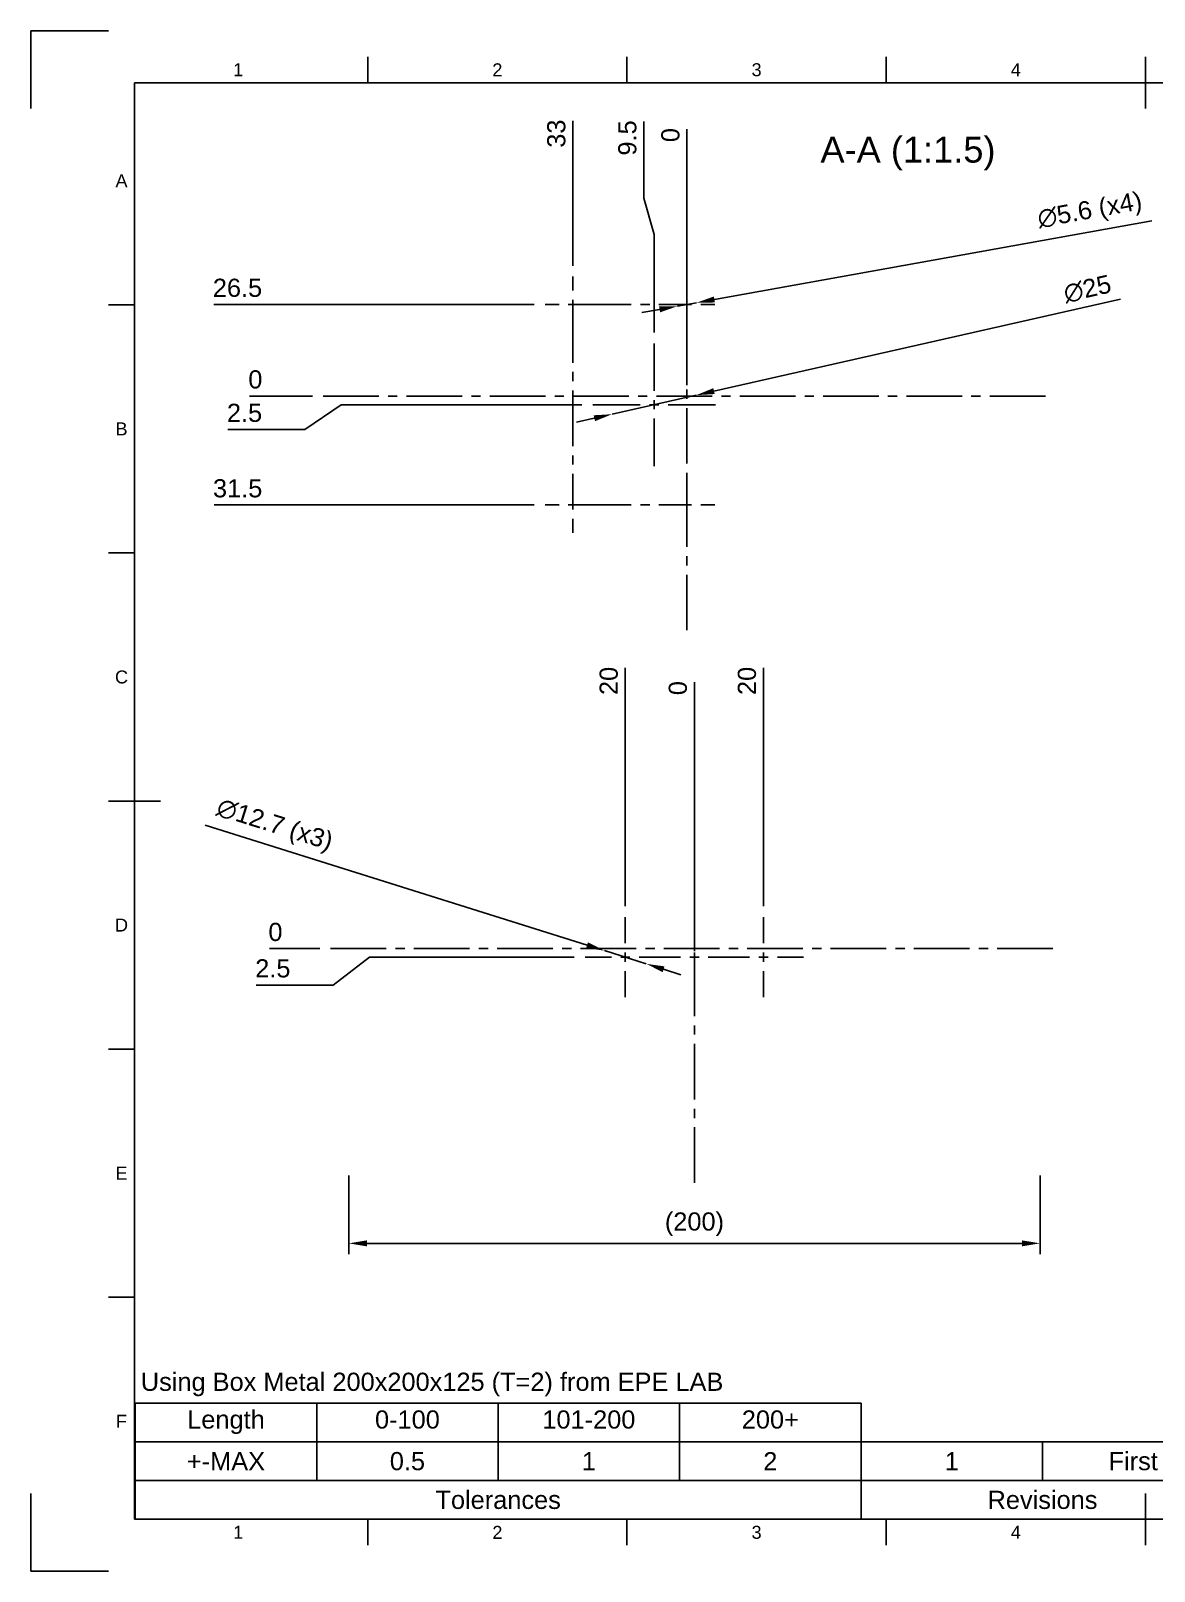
# Paper-space layout 'Sheet1' of a CAD drawing. Header units: millimetres. Extents: x 0 to 420, y 0 to 297.
# Drawn here: x 0 to 216.7, y 0 to 297 of the extents above; entities that cross this region are included whole.
import ezdxf
from ezdxf.enums import TextEntityAlignment as Align

# ---------------------------------------------------------------- set-up
doc = ezdxf.new("R2010")
doc.units = ezdxf.units.MM
doc.header["$LTSCALE"] = 0.75
doc.linetypes.add('CENTER2', pattern=[28.575, 19.05, -3.175, 3.175, -3.175])
for name, color, linetype, lineweight in [('BORDER', 7, 'Continuous', 25), ('Custom Tables', 7, 'Continuous', 25), ('FD_Dimensions', 7, 'Continuous', 25), ('Notes', 7, 'Continuous', 25), ('Smart Centers', 7, 'CENTER2', 25), ('View Labels', 7, 'Continuous', 25)]:
    doc.layers.add(name, color=color, linetype=linetype, lineweight=lineweight)
doc.styles.add('FusionTitle', font='arial.ttf')
doc.styles.get("Standard").update_dxf_attribs({"font": 'arial.ttf'})
doc.dimstyles.new('Dim-ISO-25', dxfattribs={"dimtxt": 3.5, "dimasz": 3.5, "dimexe": 2.1, "dimexo": 2.1, "dimgap": 1.4, "dimtad": 1, "dimzin": 12, "dimdsep": 46, "dimtxsty": 'Standard', "dimcen": 0, "dimazin": 3, "dimtp": 0.1, "dimtm": 0.1, "dimtfac": 0.714286, "dimtmove": 0, "dimatfit": 3, "dimfxl": 1, "dimtzin": 12, "dimarcsym": 0})

# ---------------------------------------------------------------- blocks, each defined once
blk = doc.blocks.new('ISO_A3_SHEET')
at = {"layer": 'BORDER'}
for p, q in [((65, 292), (65, 287)), ((115, 292), (115, 287)), ((165, 292), (165, 287)), ((215, 292), (215, 282)), ((410, 287), (20, 287)), ((20, 287), (20, 10)), ((15, 244.16666), (20, 244.16666)), ((15, 196.33333), (20, 196.33333)), ((15, 148.5), (25, 148.5)), ((15, 100.66667), (20, 100.66667)), ((15, 52.83334), (20, 52.83334)), ((215, 5), (215, 15)), ((20, 10), (410, 10)), ((65, 5), (65, 10)), ((115, 5), (115, 10)), ((165, 5), (165, 10))]:
    blk.add_line(p, q, dxfattribs=at)
at = {"layer": 'Defpoints'}
for p, q in [((15, 297), (0, 297)), ((0, 297), (0, 282)), ((0, 15), (0, 0)), ((0, 0), (15, 0))]:
    blk.add_line(p, q, dxfattribs=at)
at = {"layer": 'BORDER', "style": 'FusionTitle'}
for s, p in [('1', (40, 289.5)), ('2', (90, 289.5)), ('3', (140, 289.5)), ('4', (190, 289.5)), ('A', (17.5, 268.08333)), ('B', (17.5, 220.25)), ('C', (17.5, 172.41667)), ('D', (17.5, 124.58334)), ('E', (17.5, 76.75001)), ('F', (17.5, 28.91668)), ('1', (40, 7.5)), ('2', (90, 7.5)), ('3', (140, 7.5)), ('4', (190, 7.5))]:
    blk.add_text(s, height=2.5, dxfattribs=at).set_placement(p, align=Align.MIDDLE)
blk = doc.blocks.new('*D23')
at = {"layer": 'Defpoints', "color": 0, "transparency": 16777216}
for p in [(61.34, 78.38), (194.67, 78.38), (194.67, 63.21)]:
    blk.add_point(p, dxfattribs=at)
at = {"layer": 'FD_Dimensions', "color": 0, "lineweight": -2, "transparency": 16777216}
for p, q in [((61.34, 76.28), (61.34, 61.11)), ((194.67, 76.28), (194.67, 61.11)), ((64.84, 63.21), (191.17, 63.21))]:
    blk.add_line(p, q, dxfattribs=at)
at = {"layer": 'FD_Dimensions', "color": 0, "transparency": 16777216}
for points in [[(64.84, 63.79), (64.84, 62.63), (61.34, 63.21)], [(191.17, 63.79), (191.17, 62.63), (194.67, 63.21)]]:
    blk.add_solid(points, dxfattribs=at)
at = {"layer": 'FD_Dimensions', "color": 0, "transparency": 16777216, "insert": (128.01, 66.9), "char_height": 3.5, "attachment_point": 5}
blk.add_mtext('(200)', dxfattribs=at)
blk = doc.blocks.new('*U26')
at = {"layer": 'Smart Centers', "color": 0, "ltscale": 0.75, "transparency": 16777216}
blk.add_line((0, -45.17), (0, 45.17), dxfattribs=at)
blk = doc.blocks.new('*U27')
at = {"layer": 'Smart Centers', "color": 0, "ltscale": 0.75, "transparency": 16777216}
blk.add_line((-70.17, 0), (70.17, 0), dxfattribs=at)
blk = doc.blocks.new('*U30')
at = {"layer": 'Smart Centers', "color": 0, "ltscale": 0.75, "transparency": 16777216}
for p, q in [((0, 2.68), (0, 7.73)), ((-7.73, 0), (-2.68, 0)), ((2.68, 0), (7.73, 0)), ((0, -7.73), (0, -2.68))]:
    blk.add_line(p, q, dxfattribs=at)
at = {"layer": 'Smart Centers', "color": 0, "linetype": 'Continuous', "ltscale": 0.75, "transparency": 16777216}
for p, q in [((-0.89, 0), (0.89, 0)), ((0, -0.89), (0, 0.89))]:
    blk.add_line(p, q, dxfattribs=at)
blk = doc.blocks.new('*U31')
at = {"layer": 'Smart Centers', "color": 0, "ltscale": 0.75, "transparency": 16777216}
for p, q in [((0, 2.68), (0, 7.73)), ((-7.73, 0), (-2.68, 0)), ((2.68, 0), (7.73, 0)), ((0, -7.73), (0, -2.68))]:
    blk.add_line(p, q, dxfattribs=at)
at = {"layer": 'Smart Centers', "color": 0, "linetype": 'Continuous', "ltscale": 0.75, "transparency": 16777216}
for p, q in [((-0.89, 0), (0.89, 0)), ((0, -0.89), (0, 0.89))]:
    blk.add_line(p, q, dxfattribs=at)
blk = doc.blocks.new('*U32')
at = {"layer": 'Smart Centers', "color": 0, "ltscale": 0.75, "transparency": 16777216}
for p, q in [((0, 2.68), (0, 7.73)), ((-7.73, 0), (-2.68, 0)), ((2.68, 0), (7.73, 0)), ((0, -7.73), (0, -2.68))]:
    blk.add_line(p, q, dxfattribs=at)
at = {"layer": 'Smart Centers', "color": 0, "linetype": 'Continuous', "ltscale": 0.75, "transparency": 16777216}
for p, q in [((-0.89, 0), (0.89, 0)), ((0, -0.89), (0, 0.89))]:
    blk.add_line(p, q, dxfattribs=at)
blk = doc.blocks.new('*U44')
at = {"layer": 'Smart Centers', "color": 0, "ltscale": 0.75, "transparency": 16777216}
blk.add_line((0, -45.17), (0, 45.17), dxfattribs=at)
blk = doc.blocks.new('*U45')
at = {"layer": 'Smart Centers', "color": 0, "ltscale": 0.75, "transparency": 16777216}
blk.add_line((-70.17, 0), (70.17, 0), dxfattribs=at)
blk = doc.blocks.new('*U46')
at = {"layer": 'Smart Centers', "color": 0, "ltscale": 0.75, "transparency": 16777216}
for p, q in [((0, 2.68), (0, 5.37)), ((-5.37, 0), (-2.68, 0)), ((2.68, 0), (5.37, 0)), ((0, -5.37), (0, -2.68))]:
    blk.add_line(p, q, dxfattribs=at)
at = {"layer": 'Smart Centers', "color": 0, "linetype": 'Continuous', "ltscale": 0.75, "transparency": 16777216}
for p, q in [((-0.89, 0), (0.89, 0)), ((0, -0.89), (0, 0.89))]:
    blk.add_line(p, q, dxfattribs=at)
blk = doc.blocks.new('*U47')
at = {"layer": 'Smart Centers', "color": 0, "ltscale": 0.75, "transparency": 16777216}
for p, q in [((0, 2.68), (0, 5.37)), ((-5.37, 0), (-2.68, 0)), ((2.68, 0), (5.37, 0)), ((0, -5.37), (0, -2.68))]:
    blk.add_line(p, q, dxfattribs=at)
at = {"layer": 'Smart Centers', "color": 0, "linetype": 'Continuous', "ltscale": 0.75, "transparency": 16777216}
for p, q in [((-0.89, 0), (0.89, 0)), ((0, -0.89), (0, 0.89))]:
    blk.add_line(p, q, dxfattribs=at)
blk = doc.blocks.new('*U48')
at = {"layer": 'Smart Centers', "color": 0, "ltscale": 0.75, "transparency": 16777216}
for p, q in [((0, 2.68), (0, 11.83)), ((-11.83, 0), (-2.68, 0)), ((2.68, 0), (11.83, 0)), ((0, -11.83), (0, -2.68))]:
    blk.add_line(p, q, dxfattribs=at)
at = {"layer": 'Smart Centers', "color": 0, "linetype": 'Continuous', "ltscale": 0.75, "transparency": 16777216}
for p, q in [((-0.89, 0), (0.89, 0)), ((0, -0.89), (0, 0.89))]:
    blk.add_line(p, q, dxfattribs=at)
blk = doc.blocks.new('*U49')
at = {"layer": 'Smart Centers', "color": 0, "ltscale": 0.75, "transparency": 16777216}
for p, q in [((0, 2.68), (0, 5.37)), ((-5.37, 0), (-2.68, 0)), ((2.68, 0), (5.37, 0)), ((0, -5.37), (0, -2.68))]:
    blk.add_line(p, q, dxfattribs=at)
at = {"layer": 'Smart Centers', "color": 0, "linetype": 'Continuous', "ltscale": 0.75, "transparency": 16777216}
for p, q in [((-0.89, 0), (0.89, 0)), ((0, -0.89), (0, 0.89))]:
    blk.add_line(p, q, dxfattribs=at)
blk = doc.blocks.new('*U50')
at = {"layer": 'Smart Centers', "color": 0, "ltscale": 0.75, "transparency": 16777216}
for p, q in [((0, 2.68), (0, 5.37)), ((-5.37, 0), (-2.68, 0)), ((2.68, 0), (5.37, 0)), ((0, -5.37), (0, -2.68))]:
    blk.add_line(p, q, dxfattribs=at)
at = {"layer": 'Smart Centers', "color": 0, "linetype": 'Continuous', "ltscale": 0.75, "transparency": 16777216}
for p, q in [((-0.89, 0), (0.89, 0)), ((0, -0.89), (0, 0.89))]:
    blk.add_line(p, q, dxfattribs=at)
blk = doc.blocks.new('*U51')
at = {"layer": 'Smart Centers', "color": 0, "ltscale": 0.75, "transparency": 16777216}
blk.add_line((0, 18.81), (0, -18.81), dxfattribs=at)
blk = doc.blocks.new('*U52')
at = {"layer": 'Smart Centers', "color": 0, "ltscale": 0.75, "transparency": 16777216}
blk.add_line((-10.48, 0), (10.48, 0), dxfattribs=at)
blk = doc.blocks.new('*U53')
at = {"layer": 'Smart Centers', "color": 0, "ltscale": 0.75, "transparency": 16777216}
blk.add_line((-10.48, 0), (10.48, 0), dxfattribs=at)
blk = doc.blocks.new('*D54')
at = {"layer": 'Defpoints', "color": 0, "transparency": 16777216}
for p in [(128.01, 167.72), (128.01, 120.04)]:
    blk.add_point(p, dxfattribs=at)
at = {"layer": 'FD_Dimensions', "color": 0, "lineweight": -2, "transparency": 16777216}
blk.add_line((128.01, 122.14), (128.01, 171.4), dxfattribs=at)
at = {"layer": 'FD_Dimensions', "color": 0, "transparency": 16777216, "insert": (124.82, 170.26), "char_height": 3.5, "attachment_point": 5, "rotation": 90}
blk.add_mtext('0', dxfattribs=at)
blk = doc.blocks.new('*D55')
at = {"layer": 'Defpoints', "color": 0, "transparency": 16777216}
for p in [(141.34, 167.72), (141.34, 126.11)]:
    blk.add_point(p, dxfattribs=at)
at = {"layer": 'FD_Dimensions', "color": 0, "lineweight": -2, "transparency": 16777216}
blk.add_line((141.34, 128.21), (141.34, 174.18), dxfattribs=at)
at = {"layer": 'FD_Dimensions', "color": 0, "transparency": 16777216, "insert": (138.15, 171.65), "char_height": 3.5, "attachment_point": 5, "rotation": 90}
blk.add_mtext('20', dxfattribs=at)
blk = doc.blocks.new('*D56')
at = {"layer": 'Defpoints', "color": 0, "transparency": 16777216}
for p in [(114.67, 167.72), (114.67, 126.11)]:
    blk.add_point(p, dxfattribs=at)
at = {"layer": 'FD_Dimensions', "color": 0, "lineweight": -2, "transparency": 16777216}
blk.add_line((114.67, 128.21), (114.67, 174.18), dxfattribs=at)
at = {"layer": 'FD_Dimensions', "color": 0, "transparency": 16777216, "insert": (111.49, 171.65), "char_height": 3.5, "attachment_point": 5, "rotation": 90}
blk.add_mtext('20', dxfattribs=at)
blk = doc.blocks.new('*D57')
at = {"layer": 'Defpoints', "color": 0, "transparency": 16777216}
for p in [(49.73, 120.04), (57.84, 120.04)]:
    blk.add_point(p, dxfattribs=at)
at = {"layer": 'FD_Dimensions', "color": 0, "lineweight": -2, "transparency": 16777216}
blk.add_line((55.74, 120.04), (46.05, 120.04), dxfattribs=at)
at = {"layer": 'FD_Dimensions', "color": 0, "transparency": 16777216, "insert": (47.19, 123.23), "char_height": 3.5, "attachment_point": 5}
blk.add_mtext('0', dxfattribs=at)
blk = doc.blocks.new('*D58')
at = {"layer": 'Defpoints', "color": 0, "transparency": 16777216}
for p in [(106.94, 118.38), (51.32, 113.02)]:
    blk.add_point(p, dxfattribs=at)
at = {"layer": 'FD_Dimensions', "color": 0, "lineweight": -2, "transparency": 16777216}
for p, q in [((65.32, 118.38), (58.32, 113.02)), ((104.84, 118.38), (65.32, 118.38)), ((58.32, 113.02), (43.46, 113.02))]:
    blk.add_line(p, q, dxfattribs=at)
at = {"layer": 'FD_Dimensions', "color": 0, "transparency": 16777216, "insert": (46.69, 116.21), "char_height": 3.5, "attachment_point": 5}
blk.add_mtext('2.5', dxfattribs=at)
blk = doc.blocks.new('*D59')
at = {"layer": 'Defpoints', "color": 0, "transparency": 16777216}
for p in [(110.64, 119.65), (118.71, 117.11)]:
    blk.add_point(p, dxfattribs=at)
at = {"layer": 'FD_Dimensions', "color": 0, "lineweight": -2, "transparency": 16777216}
for p, q in [((33.66, 143.86), (107.3, 120.7)), ((118.71, 117.11), (110.64, 119.65)), ((122.05, 116.06), (125.39, 115.01))]:
    blk.add_line(p, q, dxfattribs=at)
at = {"layer": 'FD_Dimensions', "color": 0, "transparency": 16777216}
for points in [[(107.47, 121.25), (107.12, 120.14), (110.64, 119.65)], [(122.23, 116.61), (121.88, 115.5), (118.71, 117.11)]]:
    blk.add_solid(points, dxfattribs=at)
at = {"layer": 'FD_Dimensions', "color": 0, "transparency": 16777216, "insert": (46.96, 143.59), "char_height": 3.5, "attachment_point": 5, "rotation": 342.5394}
blk.add_mtext('∅12.7 (x3)', dxfattribs=at)
blk = doc.blocks.new('*D60')
at = {"layer": 'Defpoints', "color": 0, "transparency": 16777216}
for p in [(126.57, 274.35), (126.57, 226.58)]:
    blk.add_point(p, dxfattribs=at)
at = {"layer": 'FD_Dimensions', "color": 0, "lineweight": -2, "transparency": 16777216}
blk.add_line((126.57, 228.68), (126.57, 278.03), dxfattribs=at)
at = {"layer": 'FD_Dimensions', "color": 0, "transparency": 16777216, "insert": (123.39, 276.89), "char_height": 3.5, "attachment_point": 5, "rotation": 90}
blk.add_mtext('0', dxfattribs=at)
blk = doc.blocks.new('*D61')
at = {"layer": 'Defpoints', "color": 0, "transparency": 16777216}
for p in [(118.27, 271.75), (120.24, 236.75)]:
    blk.add_point(p, dxfattribs=at)
at = {"layer": 'FD_Dimensions', "color": 0, "lineweight": -2, "transparency": 16777216}
for p, q in [((118.27, 264.75), (118.27, 279.54)), ((120.24, 257.75), (118.27, 264.75)), ((120.24, 238.85), (120.24, 257.75))]:
    blk.add_line(p, q, dxfattribs=at)
at = {"layer": 'FD_Dimensions', "color": 0, "transparency": 16777216, "insert": (115.08, 276.34), "char_height": 3.5, "attachment_point": 5, "rotation": 90}
blk.add_mtext('9.5', dxfattribs=at)
blk = doc.blocks.new('*D62')
at = {"layer": 'Defpoints', "color": 0, "transparency": 16777216}
for p in [(104.57, 273.26), (104.57, 249.61)]:
    blk.add_point(p, dxfattribs=at)
at = {"layer": 'FD_Dimensions', "color": 0, "lineweight": -2, "transparency": 16777216}
blk.add_line((104.57, 251.71), (104.57, 279.67), dxfattribs=at)
at = {"layer": 'FD_Dimensions', "color": 0, "transparency": 16777216, "insert": (101.38, 277.17), "char_height": 3.5, "attachment_point": 5, "rotation": 90}
blk.add_mtext('33', dxfattribs=at)
blk = doc.blocks.new('*D63')
at = {"layer": 'Defpoints', "color": 0, "transparency": 16777216}
for p in [(45.86, 226.58), (56.41, 226.58)]:
    blk.add_point(p, dxfattribs=at)
at = {"layer": 'FD_Dimensions', "color": 0, "lineweight": -2, "transparency": 16777216}
blk.add_line((54.31, 226.58), (42.18, 226.58), dxfattribs=at)
at = {"layer": 'FD_Dimensions', "color": 0, "transparency": 16777216, "insert": (43.32, 229.77), "char_height": 3.5, "attachment_point": 5}
blk.add_mtext('0', dxfattribs=at)
blk = doc.blocks.new('*D64')
at = {"layer": 'Defpoints', "color": 0, "transparency": 16777216}
for p in [(45.86, 244.25), (99.21, 244.25)]:
    blk.add_point(p, dxfattribs=at)
at = {"layer": 'FD_Dimensions', "color": 0, "lineweight": -2, "transparency": 16777216}
blk.add_line((97.11, 244.25), (35.28, 244.25), dxfattribs=at)
at = {"layer": 'FD_Dimensions', "color": 0, "transparency": 16777216, "insert": (39.87, 247.43), "char_height": 3.5, "attachment_point": 5}
blk.add_mtext('26.5', dxfattribs=at)
blk = doc.blocks.new('*D65')
at = {"layer": 'Defpoints', "color": 0, "transparency": 16777216}
for p in [(108.41, 224.91), (45.86, 220.13)]:
    blk.add_point(p, dxfattribs=at)
at = {"layer": 'FD_Dimensions', "color": 0, "lineweight": -2, "transparency": 16777216}
for p, q in [((59.86, 224.91), (52.86, 220.13)), ((106.31, 224.91), (59.86, 224.91)), ((52.86, 220.13), (38, 220.13))]:
    blk.add_line(p, q, dxfattribs=at)
at = {"layer": 'FD_Dimensions', "color": 0, "transparency": 16777216, "insert": (41.23, 223.32), "char_height": 3.5, "attachment_point": 5}
blk.add_mtext('2.5', dxfattribs=at)
blk = doc.blocks.new('*D66')
at = {"layer": 'Defpoints', "color": 0, "transparency": 16777216}
for p in [(45.86, 205.58), (99.21, 205.58)]:
    blk.add_point(p, dxfattribs=at)
at = {"layer": 'FD_Dimensions', "color": 0, "lineweight": -2, "transparency": 16777216}
blk.add_line((97.11, 205.58), (35.34, 205.58), dxfattribs=at)
at = {"layer": 'FD_Dimensions', "color": 0, "transparency": 16777216, "insert": (39.9, 208.77), "char_height": 3.5, "attachment_point": 5}
blk.add_mtext('31.5', dxfattribs=at)
blk = doc.blocks.new('*D67')
at = {"layer": 'Defpoints', "color": 0, "transparency": 16777216}
for p in [(128.37, 226.75), (112.11, 223.07)]:
    blk.add_point(p, dxfattribs=at)
at = {"layer": 'FD_Dimensions', "color": 0, "lineweight": -2, "transparency": 16777216}
for p, q in [((210.21, 245.29), (131.78, 227.53)), ((112.11, 223.07), (128.37, 226.75)), ((108.7, 222.3), (105.29, 221.52))]:
    blk.add_line(p, q, dxfattribs=at)
at = {"layer": 'FD_Dimensions', "color": 0, "transparency": 16777216}
for points in [[(131.65, 228.1), (131.91, 226.96), (128.37, 226.75)], [(108.57, 222.87), (108.83, 221.73), (112.11, 223.07)]]:
    blk.add_solid(points, dxfattribs=at)
at = {"layer": 'FD_Dimensions', "color": 0, "transparency": 16777216, "insert": (203.81, 247.21), "char_height": 3.5, "attachment_point": 5, "rotation": 12.7625}
blk.add_mtext('∅25', dxfattribs=at)
blk = doc.blocks.new('*D68')
at = {"layer": 'Defpoints', "color": 0, "transparency": 16777216}
for p in [(124.74, 243.91), (128.41, 244.58)]:
    blk.add_point(p, dxfattribs=at)
at = {"layer": 'FD_Dimensions', "color": 0, "lineweight": -2, "transparency": 16777216}
for p, q in [((216.21, 260.39), (131.85, 245.2)), ((124.74, 243.91), (128.41, 244.58)), ((121.29, 243.29), (117.85, 242.67))]:
    blk.add_line(p, q, dxfattribs=at)
at = {"layer": 'FD_Dimensions', "color": 0, "transparency": 16777216}
for points in [[(121.19, 243.87), (121.39, 242.72), (124.74, 243.91)], [(131.75, 245.77), (131.96, 244.62), (128.41, 244.58)]]:
    blk.add_solid(points, dxfattribs=at)
at = {"layer": 'FD_Dimensions', "color": 0, "transparency": 16777216, "insert": (204.33, 262.04), "char_height": 3.5, "attachment_point": 5, "rotation": 10.2099}
blk.add_mtext('∅5.6 (x4)', dxfattribs=at)
blk = doc.blocks.new('*T89')
at = {"layer": 'Custom Tables', "color": 0, "linetype": 'ByBlock', "lineweight": -2, "transparency": 16777216}
for p, q in [((0, 22.4), (140, 22.4)), ((0, 0), (0, 22.4)), ((35, 7.47), (35, 22.4)), ((70, 7.47), (70, 22.4)), ((105, 7.47), (105, 22.4)), ((140, 0), (140, 22.4)), ((0, 14.93), (140, 14.93)), ((0, 7.47), (140, 7.47)), ((0, 0), (140, 0))]:
    blk.add_line(p, q, dxfattribs=at)
at = {"layer": 'Custom Tables', "color": 0, "transparency": 16777216, "char_height": 3.5}
for s, insert, width, attachment_point in [('Length', (17.5, 21), 32.2, 2), ('0-100', (52.5, 21), 32.2, 2), ('101-200', (87.5, 21), 32.2, 2), ('200+', (122.5, 21), 32.2, 2), ('+-MAX', (17.5, 11.2), 32.2, 5), ('0.5', (52.5, 11.2), 32.2, 5), ('1', (87.5, 11.2), 32.2, 5), ('2', (122.5, 11.2), 32.2, 5), ('Tolerances', (70, 3.73), 137.2, 5)]:
    blk.add_mtext(s, dxfattribs=dict(at, insert=insert, width=width, attachment_point=attachment_point))
blk = doc.blocks.new('*T90')
at = {"layer": 'Custom Tables', "color": 0, "linetype": 'ByBlock', "lineweight": -2, "transparency": 16777216}
for p, q in [((0, 14.93), (70, 14.93)), ((0, 0), (0, 14.93)), ((35, 7.47), (35, 14.93)), ((70, 0), (70, 14.93)), ((0, 7.47), (70, 7.47)), ((0, 0), (70, 0))]:
    blk.add_line(p, q, dxfattribs=at)
at = {"layer": 'Custom Tables', "color": 0, "transparency": 16777216, "char_height": 3.5, "attachment_point": 5}
for s, insert, width in [('1', (17.5, 11.2), 32.2), ('First', (52.5, 11.2), 32.2), ('Revisions', (35, 3.73), 67.2)]:
    blk.add_mtext(s, dxfattribs=dict(at, insert=insert, width=width))

psp = doc.layouts.new('Sheet1')

# ---------------------------------------------------------------- block references
for name, p in [('*T89', (20.1474, 10)), ('*T90', (160.1474, 10))]:
    psp.add_blockref(name, p)
at = {"layer": 'BORDER'}
psp.add_blockref('ISO_A3_SHEET', (0, 0), dxfattribs=at)
at = {"layer": 'Smart Centers', "ltscale": 0.75}
for name, p in [('*U44', (126.5729, 226.5787)), ('*U46', (104.5729, 244.2454)), ('*U47', (126.5729, 244.2454)), ('*U51', (104.5729, 224.912)), ('*U53', (115.5729, 244.2454)), ('*U48', (120.2396, 224.912)), ('*U45', (126.5729, 226.5787)), ('*U50', (104.5729, 205.5787)), ('*U49', (126.5729, 205.5787)), ('*U52', (115.5729, 205.5787)), ('*U26', (128.0074, 120.0446)), ('*U30', (114.6741, 118.378)), ('*U31', (128.0074, 118.378)), ('*U32', (141.3407, 118.378)), ('*U27', (128.0074, 120.0446))]:
    psp.add_blockref(name, p, dxfattribs=at)

# ---------------------------------------------------------------- texts
at = {"layer": 'Notes', "insert": (19.8647, 38.2717), "char_height": 3.5, "attachment_point": 1}
psp.add_mtext_dynamic_manual_height_columns(' Using Box Metal 200x200x125 (T=2) from EPE LAB', width=140.14736, gutter_width=17.5, heights=[0], dxfattribs=at)
at = {"layer": 'View Labels', "insert": (169.1989, 270.0802), "char_height": 5, "width": 36.040246, "attachment_point": 8}
psp.add_mtext('A-A (1:1.5)', dxfattribs=at)

# ---------------------------------------------------------------- dimensions: what is measured, and where the dimension line sits
at = {"layer": 'FD_Dimensions'}
for feature_location, offset, dtype, origin, picture, middle in [((104.5729, 249.612), (0, 23.6495), 1, (126.5729, 226.5787), '*D62', (101.3847, 277.1672)), ((120.2396, 236.7454), (-1.9683, 35), 1, (126.5729, 226.5787), '*D61', (115.0842, 276.3446)), ((126.5729143539, 226.5787111747), (0, 47.7724368354), 1, (126.5729143539, 226.5787111747), '*D60', (123.3859088969, 276.8923485557)), ((99.2062, 244.2454), (-53.3478, 0), 0, (126.5729, 226.5787), '*D64', (39.8697, 247.4324)), ((56.4062476873, 226.5787111747), (-10.5478232418, 0), 0, (126.5729143539, 226.5787111747), '*D63', (43.3172238998, 229.7657166317)), ((99.2062, 205.5787), (-53.3478, 0), 0, (126.5729, 226.5787), '*D66', (39.9008, 208.7669)), ((108.4062, 224.912), (-62.5478, -4.7787), 0, (126.5729, 226.5787), '*D65', (41.2294, 223.3203)), ((114.6741, 126.1113), (0, 41.6069), 1, (128.0074, 120.0446), '*D56', (111.4871, 171.6488)), ((141.3407, 126.1113), (0, 41.6069), 1, (128.0074, 120.0446), '*D55', (138.1537, 171.6488)), ((128.0074030587, 120.044621214), (0, 47.673520923), 1, (128.0074030587, 120.044621214), '*D54', (124.8203976017, 170.2593426826)), ((57.8407363921, 120.044621214), (-8.1062131805, 0), 0, (128.0074030587, 120.044621214), '*D57', (47.1933226659, 123.231626671)), ((106.9407, 118.378), (-55.62, -5.3559), 0, (128.0074, 120.0446), '*D58', (46.6917, 116.2091))]:
    dim = psp.add_ordinate_dim(feature_location=feature_location, offset=offset, dtype=dtype, origin=origin, dimstyle='Dim-ISO-25', override={"dimlfac": -1.5}, dxfattribs=at)
    dim.commit()
    dim.dimension.update_dxf_attribs({"geometry": picture, "text_midpoint": middle})
for p1, p2, text, picture, middle in [((124.7358, 243.9145), (128.41, 244.5763), '<> (x4)', '*D68', (204.9905, 258.369)), ((118.7123, 117.1077), (110.6358, 119.6482), '<> (x3)', '*D59', (45.8369, 140.0301))]:
    dim = psp.add_diameter_dim_2p(p1=p1, p2=p2, text=text, dimstyle='Dim-ISO-25', override={"dimlfac": -1.5}, dxfattribs=at)
    dim.commit()
    dim.dimension.update_dxf_attribs({"geometry": picture, "text_midpoint": middle, "dimtype": 163})
dim = psp.add_diameter_dim_2p(p1=(112.1121, 223.0711), p2=(128.367, 226.753), dimstyle='Dim-ISO-25', override={"dimlfac": -1.5, "dimclrd": 0, "dimclre": 0}, dxfattribs=at)
dim.commit()
dim.dimension.update_dxf_attribs({"geometry": '*D67', "text_midpoint": (204.5318, 244.0047), "dimtype": 163})
dim = psp.add_linear_dim(base=(194.6741, 63.2089), p1=(61.3407, 78.378), p2=(194.6741, 78.378), angle=180, text='(<>)', dimstyle='Dim-ISO-25', override={"dimlfac": -1.5}, dxfattribs=at)
dim.commit()
dim.dimension.update_dxf_attribs({"geometry": '*D23', "text_midpoint": (128.0074, 63.2089), "dimtype": 160})

doc.saveas('drawing.dxf')
